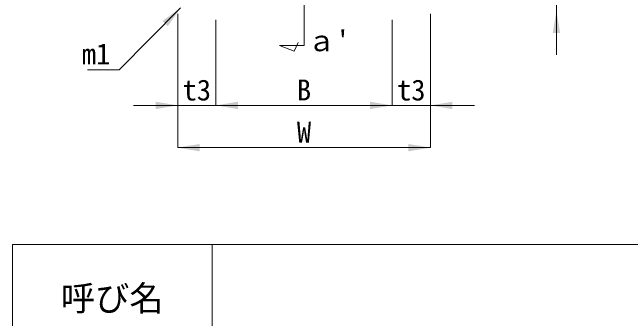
# Model space of a CAD drawing. Units: millimetres, scale not verified. Extents: x 63886 to 97934, y 3628 to 26930.
# Drawn here: x 83466 to 84519, y 20272 to 20793 of the extents above; entities that cross this region are included whole.
import ezdxf
from ezdxf.enums import TextEntityAlignment as Align

# ---------------------------------------------------------------- set-up
doc = ezdxf.new("R2010")
doc.units = ezdxf.units.MM
doc.header["$LTSCALE"] = 30
for name, color, linetype, lineweight in [('寸法線', 7, 'Continuous', 9), ('寸法表', 7, 'Continuous', 13), ('引出線', 4, 'Continuous', 9)]:
    doc.layers.add(name, color=color, linetype=linetype, lineweight=lineweight)
doc.styles.add('ＭＳ ゴシック', font='')
doc.styles.get('ＭＳ ゴシック').set_extended_font_data('MS Gothic')

# ---------------------------------------------------------------- blocks, each defined once
blk = doc.blocks.new('filled_arrow')
at = {"color": 0, "linetype": 'Continuous', "lineweight": -2}
blk.add_solid([(7.5, 1.25), (0, 0), (7.5, -1.25)], dxfattribs=at)

msp = doc.modelspace()

# ---------------------------------------------------------------- linework, layer by layer
at = {"layer": '寸法線'}
for p, q in [((84392.5, 20945.69), (84392.5, 20720.68)), ((83747.92, 20790.69), (83747.92, 20634.75)), ((84177.92, 20790.69), (84177.92, 20634.75)), ((83747.92, 20775.53), (83747.92, 20562.82)), ((83812.92, 20780.68), (83812.92, 20634.75)), ((84112.92, 20780.68), (84112.92, 20634.75)), ((84177.92, 20775.52), (84177.92, 20562.82)), ((83812.92, 20713.69), (83812.92, 20634.75)), ((84112.92, 20713.69), (84112.92, 20634.75)), ((83672.92, 20634.75), (83887.92, 20634.75)), ((83812.92, 20634.75), (84112.92, 20634.75)), ((84037.92, 20634.75), (84252.92, 20634.75)), ((83747.92, 20562.82), (84177.92, 20562.82))]:
    msp.add_line(p, q, dxfattribs=at)
at = {"layer": '寸法表'}
for p, q in [((83466.46, 20398.21), (86866.46, 20398.21)), ((83466.46, 20398.21), (83466.46, 18922.14)), ((83806.46, 20398.21), (83806.46, 18922.14))]:
    msp.add_line(p, q, dxfattribs=at)
at = {"layer": '引出線'}
for p, q in [((83962.92, 20979.22), (83962.92, 20736.53)), ((83962.92, 20736.53), (83921.28, 20736.53)), ((83921.28, 20736.53), (83946.03, 20727.33)), ((83946.03, 20727.33), (83953.19, 20741.65))]:
    msp.add_line(p, q, dxfattribs=at)
msp.add_lwpolyline([(83752.92, 20800.68), (83648.04, 20695.3), (83594.59, 20695.3)], dxfattribs=at)

# ---------------------------------------------------------------- block references
at = {"layer": '寸法線', "xscale": 5, "yscale": 5}
for p, rotation in [((84392.5, 20795.68), 270), ((83747.92, 20634.75), 180), ((84112.92, 20634.75), 180), ((84112.92, 20634.75), 180), ((84177.92, 20562.82), 180)]:
    msp.add_blockref('filled_arrow', p, dxfattribs=dict(at, rotation=rotation))
for p in [(83812.92, 20634.75), (83812.92, 20634.75), (84177.92, 20634.75), (83747.92, 20562.82)]:
    msp.add_blockref('filled_arrow', p, dxfattribs=at)
at = {"layer": '引出線', "xscale": 5, "yscale": 5, "rotation": 225.1}
msp.add_blockref('filled_arrow', (83752.92, 20800.68), dxfattribs=at)

# ---------------------------------------------------------------- texts
at = {"layer": '寸法線', "style": 'ＭＳ ゴシック'}
for s, p in [('B', (83962.92, 20661)), ('t3', (83780.42, 20661)), ('t3', (84145.42, 20661)), ('W', (83962.92, 20589.07))]:
    msp.add_text(s, height=35.6, dxfattribs=at).set_placement(p, align=Align.MIDDLE_CENTER)
at = {"layer": '寸法表', "style": 'ＭＳ ゴシック'}
msp.add_text('呼び名', height=42.72, dxfattribs=at).set_placement((83636.46, 20327.74), align=Align.TOP_CENTER)
at = {"layer": '引出線', "style": 'ＭＳ ゴシック'}
msp.add_text("ａ'", height=35.6, dxfattribs=at).set_placement((83968.23, 20716.35), align=Align.BOTTOM_LEFT)
msp.add_text('m1', height=35.6, dxfattribs=at).set_placement((83633.04, 20740.3), align=Align.TOP_RIGHT)

doc.saveas('drawing.dxf')
